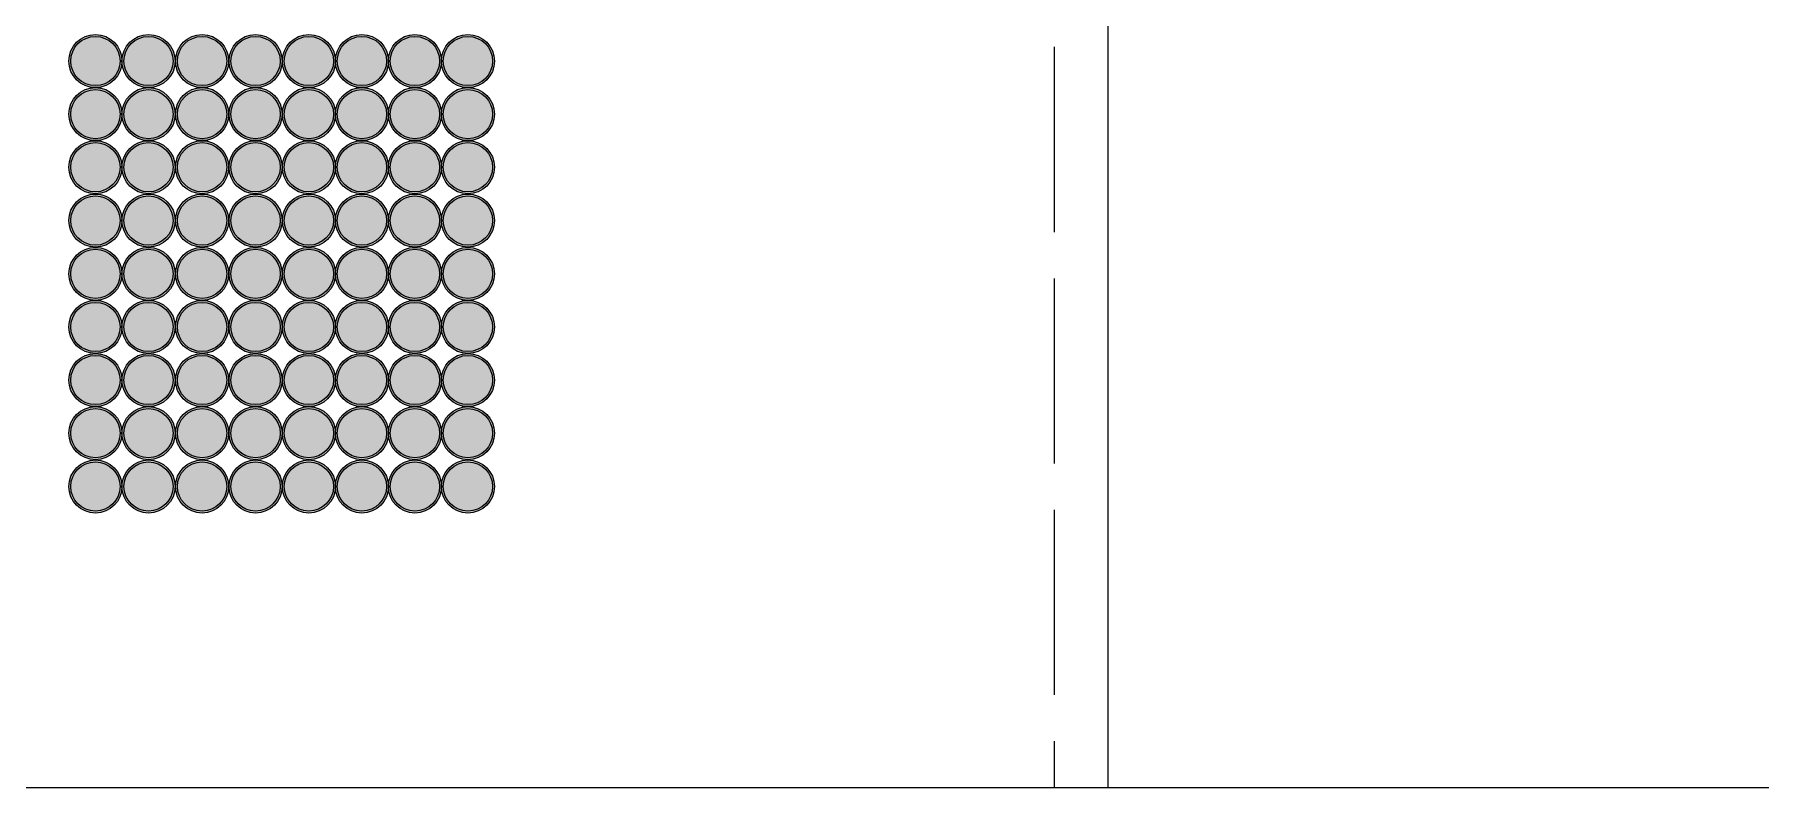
# Model space of a CAD drawing. Header units: inches. Extents: x 2620 to 4317, y 1826 to 2873.
# Drawn here: x 3356.7 to 3468.5, y 2195 to 2243.8 of the extents above; entities that cross this region are included whole.
import ezdxf

# ---------------------------------------------------------------- set-up
doc = ezdxf.new("R2010")
doc.units = ezdxf.units.IN
doc.header["$MEASUREMENT"] = 0
doc.linetypes.add('ACAD_ISO02W100', pattern=[15, 12, -3])

msp = doc.modelspace()

# ---------------------------------------------------------------- hatches: boundary and pattern name
h = msp.add_hatch(color=256)
h.dxf.hatch_style = 1
h.set_gradient(color1=(41, 49, 137), color2=(19, 103, 52), tint=1, name='INVCURVED')
h.paths.add_polyline_path([(3358.91862, 2242.08001, 1), (3362.35862, 2242.08001, 1)])
h.paths.add_polyline_path([(3362.23362, 2242.08001, -1), (3359.04362, 2242.08001, -1)], flags=16)
h = msp.add_hatch(color=256)
h.dxf.hatch_style = 1
h.set_gradient(color1=(242, 103, 34), color2=(248, 153, 30), tint=1)
h.paths.add_polyline_path([(3362.23362, 2242.08001, 1), (3359.04362, 2242.08001, 1)])
h = msp.add_hatch(color=256)
h.dxf.hatch_style = 1
h.set_gradient(color1=(41, 49, 137), color2=(19, 103, 52), tint=1, name='INVCURVED')
h.paths.add_polyline_path([(3362.36235, 2242.08001, 1), (3365.80235, 2242.08001, 1)])
h.paths.add_polyline_path([(3365.67735, 2242.08001, -1), (3362.48735, 2242.08001, -1)], flags=16)
h = msp.add_hatch(color=256)
h.dxf.hatch_style = 1
h.set_gradient(color1=(242, 103, 34), color2=(248, 153, 30), tint=1)
h.paths.add_polyline_path([(3365.67735, 2242.08001, 1), (3362.48735, 2242.08001, 1)])
h = msp.add_hatch(color=256)
h.dxf.hatch_style = 1
h.set_gradient(color1=(41, 49, 137), color2=(19, 103, 52), tint=1, name='INVCURVED')
h.paths.add_polyline_path([(3365.8309, 2242.08001, 1), (3369.2709, 2242.08001, 1)])
h.paths.add_polyline_path([(3369.1459, 2242.08001, -1), (3365.9559, 2242.08001, -1)], flags=16)
h = msp.add_hatch(color=256)
h.dxf.hatch_style = 1
h.set_gradient(color1=(242, 103, 34), color2=(248, 153, 30), tint=1)
h.paths.add_polyline_path([(3369.1459, 2242.08001, 1), (3365.9559, 2242.08001, 1)])
h = msp.add_hatch(color=256)
h.dxf.hatch_style = 1
h.set_gradient(color1=(41, 49, 137), color2=(19, 103, 52), tint=1, name='INVCURVED')
h.paths.add_polyline_path([(3369.29709, 2242.08001, 1), (3372.73709, 2242.08001, 1)])
h.paths.add_polyline_path([(3372.61209, 2242.08001, -1), (3369.42209, 2242.08001, -1)], flags=16)
h = msp.add_hatch(color=256)
h.dxf.hatch_style = 1
h.set_gradient(color1=(242, 103, 34), color2=(248, 153, 30), tint=1)
h.paths.add_polyline_path([(3372.61209, 2242.08001, 1), (3369.42209, 2242.08001, 1)])
h = msp.add_hatch(color=256)
h.dxf.hatch_style = 1
h.set_gradient(color1=(41, 49, 137), color2=(19, 103, 52), tint=1, name='INVCURVED')
h.paths.add_polyline_path([(3372.75103, 2242.08001, 1), (3376.19103, 2242.08001, 1)])
h.paths.add_polyline_path([(3376.06603, 2242.08001, -1), (3372.87603, 2242.08001, -1)], flags=16)
h = msp.add_hatch(color=256)
h.dxf.hatch_style = 1
h.set_gradient(color1=(242, 103, 34), color2=(248, 153, 30), tint=1)
h.paths.add_polyline_path([(3376.06603, 2242.08001, 1), (3372.87603, 2242.08001, 1)])
h = msp.add_hatch(color=256)
h.dxf.hatch_style = 1
h.set_gradient(color1=(41, 49, 137), color2=(19, 103, 52), tint=1, name='INVCURVED')
h.paths.add_polyline_path([(3376.1858, 2242.08001, 1), (3379.6258, 2242.08001, 1)])
h.paths.add_polyline_path([(3379.5008, 2242.08001, -1), (3376.3108, 2242.08001, -1)], flags=16)
h = msp.add_hatch(color=256)
h.dxf.hatch_style = 1
h.set_gradient(color1=(242, 103, 34), color2=(248, 153, 30), tint=1)
h.paths.add_polyline_path([(3379.5008, 2242.08001, 1), (3376.3108, 2242.08001, 1)])
h = msp.add_hatch(color=256)
h.dxf.hatch_style = 1
h.set_gradient(color1=(41, 49, 137), color2=(19, 103, 52), tint=1, name='INVCURVED')
h.paths.add_polyline_path([(3379.62057, 2242.08001, 1), (3383.06057, 2242.08001, 1)])
h.paths.add_polyline_path([(3382.93557, 2242.08001, -1), (3379.74557, 2242.08001, -1)], flags=16)
h = msp.add_hatch(color=256)
h.dxf.hatch_style = 1
h.set_gradient(color1=(242, 103, 34), color2=(248, 153, 30), tint=1)
h.paths.add_polyline_path([(3382.93557, 2242.08001, 1), (3379.74557, 2242.08001, 1)])
h = msp.add_hatch(color=256)
h.dxf.hatch_style = 1
h.set_gradient(color1=(41, 49, 137), color2=(19, 103, 52), tint=1, name='INVCURVED')
h.paths.add_polyline_path([(3383.05515, 2242.08001, 1), (3386.49515, 2242.08001, 1)])
h.paths.add_polyline_path([(3386.37015, 2242.08001, -1), (3383.18015, 2242.08001, -1)], flags=16)
h = msp.add_hatch(color=256)
h.dxf.hatch_style = 1
h.set_gradient(color1=(242, 103, 34), color2=(248, 153, 30), tint=1)
h.paths.add_polyline_path([(3386.37015, 2242.08001, 1), (3383.18015, 2242.08001, 1)])
h = msp.add_hatch(color=256)
h.dxf.hatch_style = 1
h.set_gradient(color1=(41, 49, 137), color2=(19, 103, 52), tint=1, name='INVCURVED')
h.paths.add_polyline_path([(3358.91862, 2238.64107, 1), (3362.35862, 2238.64107, 1)])
h.paths.add_polyline_path([(3362.23362, 2238.64107, -1), (3359.04362, 2238.64107, -1)], flags=16)
h = msp.add_hatch(color=256)
h.dxf.hatch_style = 1
h.set_gradient(color1=(242, 103, 34), color2=(248, 153, 30), tint=1)
h.paths.add_polyline_path([(3362.23362, 2238.64107, 1), (3359.04362, 2238.64107, 1)])
h = msp.add_hatch(color=256)
h.dxf.hatch_style = 1
h.set_gradient(color1=(41, 49, 137), color2=(19, 103, 52), tint=1, name='INVCURVED')
h.paths.add_polyline_path([(3362.36235, 2238.64107, 1), (3365.80235, 2238.64107, 1)])
h.paths.add_polyline_path([(3365.67735, 2238.64107, -1), (3362.48735, 2238.64107, -1)], flags=16)
h = msp.add_hatch(color=256)
h.dxf.hatch_style = 1
h.set_gradient(color1=(242, 103, 34), color2=(248, 153, 30), tint=1)
h.paths.add_polyline_path([(3365.67735, 2238.64107, 1), (3362.48735, 2238.64107, 1)])
h = msp.add_hatch(color=256)
h.dxf.hatch_style = 1
h.set_gradient(color1=(41, 49, 137), color2=(19, 103, 52), tint=1, name='INVCURVED')
h.paths.add_polyline_path([(3365.8309, 2238.64107, 1), (3369.2709, 2238.64107, 1)])
h.paths.add_polyline_path([(3369.1459, 2238.64107, -1), (3365.9559, 2238.64107, -1)], flags=16)
h = msp.add_hatch(color=256)
h.dxf.hatch_style = 1
h.set_gradient(color1=(242, 103, 34), color2=(248, 153, 30), tint=1)
h.paths.add_polyline_path([(3369.1459, 2238.64107, 1), (3365.9559, 2238.64107, 1)])
h = msp.add_hatch(color=256)
h.dxf.hatch_style = 1
h.set_gradient(color1=(41, 49, 137), color2=(19, 103, 52), tint=1, name='INVCURVED')
h.paths.add_polyline_path([(3369.29709, 2238.64107, 1), (3372.73709, 2238.64107, 1)])
h.paths.add_polyline_path([(3372.61209, 2238.64107, -1), (3369.42209, 2238.64107, -1)], flags=16)
h = msp.add_hatch(color=256)
h.dxf.hatch_style = 1
h.set_gradient(color1=(242, 103, 34), color2=(248, 153, 30), tint=1)
h.paths.add_polyline_path([(3372.61209, 2238.64107, 1), (3369.42209, 2238.64107, 1)])
h = msp.add_hatch(color=256)
h.dxf.hatch_style = 1
h.set_gradient(color1=(41, 49, 137), color2=(19, 103, 52), tint=1, name='INVCURVED')
h.paths.add_polyline_path([(3372.75103, 2238.64107, 1), (3376.19103, 2238.64107, 1)])
h.paths.add_polyline_path([(3376.06603, 2238.64107, -1), (3372.87603, 2238.64107, -1)], flags=16)
h = msp.add_hatch(color=256)
h.dxf.hatch_style = 1
h.set_gradient(color1=(242, 103, 34), color2=(248, 153, 30), tint=1)
h.paths.add_polyline_path([(3376.06603, 2238.64107, 1), (3372.87603, 2238.64107, 1)])
h = msp.add_hatch(color=256)
h.dxf.hatch_style = 1
h.set_gradient(color1=(41, 49, 137), color2=(19, 103, 52), tint=1, name='INVCURVED')
h.paths.add_polyline_path([(3376.1858, 2238.64107, 1), (3379.6258, 2238.64107, 1)])
h.paths.add_polyline_path([(3379.5008, 2238.64107, -1), (3376.3108, 2238.64107, -1)], flags=16)
h = msp.add_hatch(color=256)
h.dxf.hatch_style = 1
h.set_gradient(color1=(242, 103, 34), color2=(248, 153, 30), tint=1)
h.paths.add_polyline_path([(3379.5008, 2238.64107, 1), (3376.3108, 2238.64107, 1)])
h = msp.add_hatch(color=256)
h.dxf.hatch_style = 1
h.set_gradient(color1=(41, 49, 137), color2=(19, 103, 52), tint=1, name='INVCURVED')
h.paths.add_polyline_path([(3379.62057, 2238.64107, 1), (3383.06057, 2238.64107, 1)])
h.paths.add_polyline_path([(3382.93557, 2238.64107, -1), (3379.74557, 2238.64107, -1)], flags=16)
h = msp.add_hatch(color=256)
h.dxf.hatch_style = 1
h.set_gradient(color1=(242, 103, 34), color2=(248, 153, 30), tint=1)
h.paths.add_polyline_path([(3382.93557, 2238.64107, 1), (3379.74557, 2238.64107, 1)])
h = msp.add_hatch(color=256)
h.dxf.hatch_style = 1
h.set_gradient(color1=(41, 49, 137), color2=(19, 103, 52), tint=1, name='INVCURVED')
h.paths.add_polyline_path([(3383.05515, 2238.64107, 1), (3386.49515, 2238.64107, 1)])
h.paths.add_polyline_path([(3386.37015, 2238.64107, -1), (3383.18015, 2238.64107, -1)], flags=16)
h = msp.add_hatch(color=256)
h.dxf.hatch_style = 1
h.set_gradient(color1=(242, 103, 34), color2=(248, 153, 30), tint=1)
h.paths.add_polyline_path([(3386.37015, 2238.64107, 1), (3383.18015, 2238.64107, 1)])
h = msp.add_hatch(color=256)
h.dxf.hatch_style = 1
h.set_gradient(color1=(41, 49, 137), color2=(19, 103, 52), tint=1, name='INVCURVED')
h.paths.add_polyline_path([(3358.91862, 2235.19754, 1), (3362.35862, 2235.19754, 1)])
h.paths.add_polyline_path([(3362.23362, 2235.19754, -1), (3359.04362, 2235.19754, -1)], flags=16)
h = msp.add_hatch(color=256)
h.dxf.hatch_style = 1
h.set_gradient(color1=(242, 103, 34), color2=(248, 153, 30), tint=1)
h.paths.add_polyline_path([(3362.23362, 2235.19754, 1), (3359.04362, 2235.19754, 1)])
h = msp.add_hatch(color=256)
h.dxf.hatch_style = 1
h.set_gradient(color1=(41, 49, 137), color2=(19, 103, 52), tint=1, name='INVCURVED')
h.paths.add_polyline_path([(3362.36235, 2235.19754, 1), (3365.80235, 2235.19754, 1)])
h.paths.add_polyline_path([(3365.67735, 2235.19754, -1), (3362.48735, 2235.19754, -1)], flags=16)
h = msp.add_hatch(color=256)
h.dxf.hatch_style = 1
h.set_gradient(color1=(242, 103, 34), color2=(248, 153, 30), tint=1)
h.paths.add_polyline_path([(3365.67735, 2235.19754, 1), (3362.48735, 2235.19754, 1)])
h = msp.add_hatch(color=256)
h.dxf.hatch_style = 1
h.set_gradient(color1=(41, 49, 137), color2=(19, 103, 52), tint=1, name='INVCURVED')
h.paths.add_polyline_path([(3365.8309, 2235.19754, 1), (3369.2709, 2235.19754, 1)])
h.paths.add_polyline_path([(3369.1459, 2235.19754, -1), (3365.9559, 2235.19754, -1)], flags=16)
h = msp.add_hatch(color=256)
h.dxf.hatch_style = 1
h.set_gradient(color1=(242, 103, 34), color2=(248, 153, 30), tint=1)
h.paths.add_polyline_path([(3369.1459, 2235.19754, 1), (3365.9559, 2235.19754, 1)])
h = msp.add_hatch(color=256)
h.dxf.hatch_style = 1
h.set_gradient(color1=(41, 49, 137), color2=(19, 103, 52), tint=1, name='INVCURVED')
h.paths.add_polyline_path([(3369.29709, 2235.19754, 1), (3372.73709, 2235.19754, 1)])
h.paths.add_polyline_path([(3372.61209, 2235.19754, -1), (3369.42209, 2235.19754, -1)], flags=16)
h = msp.add_hatch(color=256)
h.dxf.hatch_style = 1
h.set_gradient(color1=(242, 103, 34), color2=(248, 153, 30), tint=1)
h.paths.add_polyline_path([(3372.61209, 2235.19754, 1), (3369.42209, 2235.19754, 1)])
h = msp.add_hatch(color=256)
h.dxf.hatch_style = 1
h.set_gradient(color1=(41, 49, 137), color2=(19, 103, 52), tint=1, name='INVCURVED')
h.paths.add_polyline_path([(3372.75103, 2235.19754, 1), (3376.19103, 2235.19754, 1)])
h.paths.add_polyline_path([(3376.06603, 2235.19754, -1), (3372.87603, 2235.19754, -1)], flags=16)
h = msp.add_hatch(color=256)
h.dxf.hatch_style = 1
h.set_gradient(color1=(242, 103, 34), color2=(248, 153, 30), tint=1)
h.paths.add_polyline_path([(3376.06603, 2235.19754, 1), (3372.87603, 2235.19754, 1)])
h = msp.add_hatch(color=256)
h.dxf.hatch_style = 1
h.set_gradient(color1=(41, 49, 137), color2=(19, 103, 52), tint=1, name='INVCURVED')
h.paths.add_polyline_path([(3376.1858, 2235.19754, 1), (3379.6258, 2235.19754, 1)])
h.paths.add_polyline_path([(3379.5008, 2235.19754, -1), (3376.3108, 2235.19754, -1)], flags=16)
h = msp.add_hatch(color=256)
h.dxf.hatch_style = 1
h.set_gradient(color1=(242, 103, 34), color2=(248, 153, 30), tint=1)
h.paths.add_polyline_path([(3379.5008, 2235.19754, 1), (3376.3108, 2235.19754, 1)])
h = msp.add_hatch(color=256)
h.dxf.hatch_style = 1
h.set_gradient(color1=(41, 49, 137), color2=(19, 103, 52), tint=1, name='INVCURVED')
h.paths.add_polyline_path([(3379.62057, 2235.19754, 1), (3383.06057, 2235.19754, 1)])
h.paths.add_polyline_path([(3382.93557, 2235.19754, -1), (3379.74557, 2235.19754, -1)], flags=16)
h = msp.add_hatch(color=256)
h.dxf.hatch_style = 1
h.set_gradient(color1=(242, 103, 34), color2=(248, 153, 30), tint=1)
h.paths.add_polyline_path([(3382.93557, 2235.19754, 1), (3379.74557, 2235.19754, 1)])
h = msp.add_hatch(color=256)
h.dxf.hatch_style = 1
h.set_gradient(color1=(41, 49, 137), color2=(19, 103, 52), tint=1, name='INVCURVED')
h.paths.add_polyline_path([(3383.05515, 2235.19754, 1), (3386.49515, 2235.19754, 1)])
h.paths.add_polyline_path([(3386.37015, 2235.19754, -1), (3383.18015, 2235.19754, -1)], flags=16)
h = msp.add_hatch(color=256)
h.dxf.hatch_style = 1
h.set_gradient(color1=(242, 103, 34), color2=(248, 153, 30), tint=1)
h.paths.add_polyline_path([(3386.37015, 2235.19754, 1), (3383.18015, 2235.19754, 1)])
h = msp.add_hatch(color=256)
h.dxf.hatch_style = 1
h.set_gradient(color1=(41, 49, 137), color2=(19, 103, 52), tint=1, name='INVCURVED')
h.paths.add_polyline_path([(3358.91862, 2231.74018, 1), (3362.35862, 2231.74018, 1)])
h.paths.add_polyline_path([(3362.23362, 2231.74018, -1), (3359.04362, 2231.74018, -1)], flags=16)
h = msp.add_hatch(color=256)
h.dxf.hatch_style = 1
h.set_gradient(color1=(242, 103, 34), color2=(248, 153, 30), tint=1)
h.paths.add_polyline_path([(3362.23362, 2231.74018, 1), (3359.04362, 2231.74018, 1)])
h = msp.add_hatch(color=256)
h.dxf.hatch_style = 1
h.set_gradient(color1=(41, 49, 137), color2=(19, 103, 52), tint=1, name='INVCURVED')
h.paths.add_polyline_path([(3362.36235, 2231.74018, 1), (3365.80235, 2231.74018, 1)])
h.paths.add_polyline_path([(3365.67735, 2231.74018, -1), (3362.48735, 2231.74018, -1)], flags=16)
h = msp.add_hatch(color=256)
h.dxf.hatch_style = 1
h.set_gradient(color1=(242, 103, 34), color2=(248, 153, 30), tint=1)
h.paths.add_polyline_path([(3365.67735, 2231.74018, 1), (3362.48735, 2231.74018, 1)])
h = msp.add_hatch(color=256)
h.dxf.hatch_style = 1
h.set_gradient(color1=(41, 49, 137), color2=(19, 103, 52), tint=1, name='INVCURVED')
h.paths.add_polyline_path([(3365.8309, 2231.74018, 1), (3369.2709, 2231.74018, 1)])
h.paths.add_polyline_path([(3369.1459, 2231.74018, -1), (3365.9559, 2231.74018, -1)], flags=16)
h = msp.add_hatch(color=256)
h.dxf.hatch_style = 1
h.set_gradient(color1=(242, 103, 34), color2=(248, 153, 30), tint=1)
h.paths.add_polyline_path([(3369.1459, 2231.74018, 1), (3365.9559, 2231.74018, 1)])
h = msp.add_hatch(color=256)
h.dxf.hatch_style = 1
h.set_gradient(color1=(41, 49, 137), color2=(19, 103, 52), tint=1, name='INVCURVED')
h.paths.add_polyline_path([(3369.29709, 2231.74018, 1), (3372.73709, 2231.74018, 1)])
h.paths.add_polyline_path([(3372.61209, 2231.74018, -1), (3369.42209, 2231.74018, -1)], flags=16)
h = msp.add_hatch(color=256)
h.dxf.hatch_style = 1
h.set_gradient(color1=(242, 103, 34), color2=(248, 153, 30), tint=1)
h.paths.add_polyline_path([(3372.61209, 2231.74018, 1), (3369.42209, 2231.74018, 1)])
h = msp.add_hatch(color=256)
h.dxf.hatch_style = 1
h.set_gradient(color1=(41, 49, 137), color2=(19, 103, 52), tint=1, name='INVCURVED')
h.paths.add_polyline_path([(3372.75103, 2231.74018, 1), (3376.19103, 2231.74018, 1)])
h.paths.add_polyline_path([(3376.06603, 2231.74018, -1), (3372.87603, 2231.74018, -1)], flags=16)
h = msp.add_hatch(color=256)
h.dxf.hatch_style = 1
h.set_gradient(color1=(242, 103, 34), color2=(248, 153, 30), tint=1)
h.paths.add_polyline_path([(3376.06603, 2231.74018, 1), (3372.87603, 2231.74018, 1)])
h = msp.add_hatch(color=256)
h.dxf.hatch_style = 1
h.set_gradient(color1=(41, 49, 137), color2=(19, 103, 52), tint=1, name='INVCURVED')
h.paths.add_polyline_path([(3376.1858, 2231.74018, 1), (3379.6258, 2231.74018, 1)])
h.paths.add_polyline_path([(3379.5008, 2231.74018, -1), (3376.3108, 2231.74018, -1)], flags=16)
h = msp.add_hatch(color=256)
h.dxf.hatch_style = 1
h.set_gradient(color1=(242, 103, 34), color2=(248, 153, 30), tint=1)
h.paths.add_polyline_path([(3379.5008, 2231.74018, 1), (3376.3108, 2231.74018, 1)])
h = msp.add_hatch(color=256)
h.dxf.hatch_style = 1
h.set_gradient(color1=(41, 49, 137), color2=(19, 103, 52), tint=1, name='INVCURVED')
h.paths.add_polyline_path([(3379.62057, 2231.74018, 1), (3383.06057, 2231.74018, 1)])
h.paths.add_polyline_path([(3382.93557, 2231.74018, -1), (3379.74557, 2231.74018, -1)], flags=16)
h = msp.add_hatch(color=256)
h.dxf.hatch_style = 1
h.set_gradient(color1=(242, 103, 34), color2=(248, 153, 30), tint=1)
h.paths.add_polyline_path([(3382.93557, 2231.74018, 1), (3379.74557, 2231.74018, 1)])
h = msp.add_hatch(color=256)
h.dxf.hatch_style = 1
h.set_gradient(color1=(41, 49, 137), color2=(19, 103, 52), tint=1, name='INVCURVED')
h.paths.add_polyline_path([(3383.05515, 2231.74018, 1), (3386.49515, 2231.74018, 1)])
h.paths.add_polyline_path([(3386.37015, 2231.74018, -1), (3383.18015, 2231.74018, -1)], flags=16)
h = msp.add_hatch(color=256)
h.dxf.hatch_style = 1
h.set_gradient(color1=(242, 103, 34), color2=(248, 153, 30), tint=1)
h.paths.add_polyline_path([(3386.37015, 2231.74018, 1), (3383.18015, 2231.74018, 1)])
h = msp.add_hatch(color=256)
h.dxf.hatch_style = 1
h.set_gradient(color1=(41, 49, 137), color2=(19, 103, 52), tint=1, name='INVCURVED')
h.paths.add_polyline_path([(3358.91862, 2228.28591, 1), (3362.35862, 2228.28591, 1)])
h.paths.add_polyline_path([(3362.23362, 2228.28591, -1), (3359.04362, 2228.28591, -1)], flags=16)
h = msp.add_hatch(color=256)
h.dxf.hatch_style = 1
h.set_gradient(color1=(242, 103, 34), color2=(248, 153, 30), tint=1)
h.paths.add_polyline_path([(3362.23362, 2228.28591, 1), (3359.04362, 2228.28591, 1)])
h = msp.add_hatch(color=256)
h.dxf.hatch_style = 1
h.set_gradient(color1=(41, 49, 137), color2=(19, 103, 52), tint=1, name='INVCURVED')
h.paths.add_polyline_path([(3362.36235, 2228.28591, 1), (3365.80235, 2228.28591, 1)])
h.paths.add_polyline_path([(3365.67735, 2228.28591, -1), (3362.48735, 2228.28591, -1)], flags=16)
h = msp.add_hatch(color=256)
h.dxf.hatch_style = 1
h.set_gradient(color1=(242, 103, 34), color2=(248, 153, 30), tint=1)
h.paths.add_polyline_path([(3365.67735, 2228.28591, 1), (3362.48735, 2228.28591, 1)])
h = msp.add_hatch(color=256)
h.dxf.hatch_style = 1
h.set_gradient(color1=(41, 49, 137), color2=(19, 103, 52), tint=1, name='INVCURVED')
h.paths.add_polyline_path([(3365.8309, 2228.28591, 1), (3369.2709, 2228.28591, 1)])
h.paths.add_polyline_path([(3369.1459, 2228.28591, -1), (3365.9559, 2228.28591, -1)], flags=16)
h = msp.add_hatch(color=256)
h.dxf.hatch_style = 1
h.set_gradient(color1=(242, 103, 34), color2=(248, 153, 30), tint=1)
h.paths.add_polyline_path([(3369.1459, 2228.28591, 1), (3365.9559, 2228.28591, 1)])
h = msp.add_hatch(color=256)
h.dxf.hatch_style = 1
h.set_gradient(color1=(41, 49, 137), color2=(19, 103, 52), tint=1, name='INVCURVED')
h.paths.add_polyline_path([(3369.29709, 2228.28591, 1), (3372.73709, 2228.28591, 1)])
h.paths.add_polyline_path([(3372.61209, 2228.28591, -1), (3369.42209, 2228.28591, -1)], flags=16)
h = msp.add_hatch(color=256)
h.dxf.hatch_style = 1
h.set_gradient(color1=(242, 103, 34), color2=(248, 153, 30), tint=1)
h.paths.add_polyline_path([(3372.61209, 2228.28591, 1), (3369.42209, 2228.28591, 1)])
h = msp.add_hatch(color=256)
h.dxf.hatch_style = 1
h.set_gradient(color1=(41, 49, 137), color2=(19, 103, 52), tint=1, name='INVCURVED')
h.paths.add_polyline_path([(3372.75103, 2228.28591, 1), (3376.19103, 2228.28591, 1)])
h.paths.add_polyline_path([(3376.06603, 2228.28591, -1), (3372.87603, 2228.28591, -1)], flags=16)
h = msp.add_hatch(color=256)
h.dxf.hatch_style = 1
h.set_gradient(color1=(242, 103, 34), color2=(248, 153, 30), tint=1)
h.paths.add_polyline_path([(3376.06603, 2228.28591, 1), (3372.87603, 2228.28591, 1)])
h = msp.add_hatch(color=256)
h.dxf.hatch_style = 1
h.set_gradient(color1=(41, 49, 137), color2=(19, 103, 52), tint=1, name='INVCURVED')
h.paths.add_polyline_path([(3376.1858, 2228.28591, 1), (3379.6258, 2228.28591, 1)])
h.paths.add_polyline_path([(3379.5008, 2228.28591, -1), (3376.3108, 2228.28591, -1)], flags=16)
h = msp.add_hatch(color=256)
h.dxf.hatch_style = 1
h.set_gradient(color1=(242, 103, 34), color2=(248, 153, 30), tint=1)
h.paths.add_polyline_path([(3379.5008, 2228.28591, 1), (3376.3108, 2228.28591, 1)])
h = msp.add_hatch(color=256)
h.dxf.hatch_style = 1
h.set_gradient(color1=(41, 49, 137), color2=(19, 103, 52), tint=1, name='INVCURVED')
h.paths.add_polyline_path([(3379.62057, 2228.28591, 1), (3383.06057, 2228.28591, 1)])
h.paths.add_polyline_path([(3382.93557, 2228.28591, -1), (3379.74557, 2228.28591, -1)], flags=16)
h = msp.add_hatch(color=256)
h.dxf.hatch_style = 1
h.set_gradient(color1=(242, 103, 34), color2=(248, 153, 30), tint=1)
h.paths.add_polyline_path([(3382.93557, 2228.28591, 1), (3379.74557, 2228.28591, 1)])
h = msp.add_hatch(color=256)
h.dxf.hatch_style = 1
h.set_gradient(color1=(41, 49, 137), color2=(19, 103, 52), tint=1, name='INVCURVED')
h.paths.add_polyline_path([(3383.05515, 2228.28591, 1), (3386.49515, 2228.28591, 1)])
h.paths.add_polyline_path([(3386.37015, 2228.28591, -1), (3383.18015, 2228.28591, -1)], flags=16)
h = msp.add_hatch(color=256)
h.dxf.hatch_style = 1
h.set_gradient(color1=(242, 103, 34), color2=(248, 153, 30), tint=1)
h.paths.add_polyline_path([(3386.37015, 2228.28591, 1), (3383.18015, 2228.28591, 1)])
h = msp.add_hatch(color=256)
h.dxf.hatch_style = 1
h.set_gradient(color1=(41, 49, 137), color2=(19, 103, 52), tint=1, name='INVCURVED')
h.paths.add_polyline_path([(3358.91862, 2224.84336, 1), (3362.35862, 2224.84336, 1)])
h.paths.add_polyline_path([(3362.23362, 2224.84336, -1), (3359.04362, 2224.84336, -1)], flags=16)
h = msp.add_hatch(color=256)
h.dxf.hatch_style = 1
h.set_gradient(color1=(242, 103, 34), color2=(248, 153, 30), tint=1)
h.paths.add_polyline_path([(3362.23362, 2224.84336, 1), (3359.04362, 2224.84336, 1)])
h = msp.add_hatch(color=256)
h.dxf.hatch_style = 1
h.set_gradient(color1=(41, 49, 137), color2=(19, 103, 52), tint=1, name='INVCURVED')
h.paths.add_polyline_path([(3362.36235, 2224.84336, 1), (3365.80235, 2224.84336, 1)])
h.paths.add_polyline_path([(3365.67735, 2224.84336, -1), (3362.48735, 2224.84336, -1)], flags=16)
h = msp.add_hatch(color=256)
h.dxf.hatch_style = 1
h.set_gradient(color1=(242, 103, 34), color2=(248, 153, 30), tint=1)
h.paths.add_polyline_path([(3365.67735, 2224.84336, 1), (3362.48735, 2224.84336, 1)])
h = msp.add_hatch(color=256)
h.dxf.hatch_style = 1
h.set_gradient(color1=(41, 49, 137), color2=(19, 103, 52), tint=1, name='INVCURVED')
h.paths.add_polyline_path([(3365.8309, 2224.84336, 1), (3369.2709, 2224.84336, 1)])
h.paths.add_polyline_path([(3369.1459, 2224.84336, -1), (3365.9559, 2224.84336, -1)], flags=16)
h = msp.add_hatch(color=256)
h.dxf.hatch_style = 1
h.set_gradient(color1=(242, 103, 34), color2=(248, 153, 30), tint=1)
h.paths.add_polyline_path([(3369.1459, 2224.84336, 1), (3365.9559, 2224.84336, 1)])
h = msp.add_hatch(color=256)
h.dxf.hatch_style = 1
h.set_gradient(color1=(41, 49, 137), color2=(19, 103, 52), tint=1, name='INVCURVED')
h.paths.add_polyline_path([(3369.29709, 2224.84336, 1), (3372.73709, 2224.84336, 1)])
h.paths.add_polyline_path([(3372.61209, 2224.84336, -1), (3369.42209, 2224.84336, -1)], flags=16)
h = msp.add_hatch(color=256)
h.dxf.hatch_style = 1
h.set_gradient(color1=(242, 103, 34), color2=(248, 153, 30), tint=1)
h.paths.add_polyline_path([(3372.61209, 2224.84336, 1), (3369.42209, 2224.84336, 1)])
h = msp.add_hatch(color=256)
h.dxf.hatch_style = 1
h.set_gradient(color1=(41, 49, 137), color2=(19, 103, 52), tint=1, name='INVCURVED')
h.paths.add_polyline_path([(3372.75103, 2224.84336, 1), (3376.19103, 2224.84336, 1)])
h.paths.add_polyline_path([(3376.06603, 2224.84336, -1), (3372.87603, 2224.84336, -1)], flags=16)
h = msp.add_hatch(color=256)
h.dxf.hatch_style = 1
h.set_gradient(color1=(242, 103, 34), color2=(248, 153, 30), tint=1)
h.paths.add_polyline_path([(3376.06603, 2224.84336, 1), (3372.87603, 2224.84336, 1)])
h = msp.add_hatch(color=256)
h.dxf.hatch_style = 1
h.set_gradient(color1=(41, 49, 137), color2=(19, 103, 52), tint=1, name='INVCURVED')
h.paths.add_polyline_path([(3376.1858, 2224.84336, 1), (3379.6258, 2224.84336, 1)])
h.paths.add_polyline_path([(3379.5008, 2224.84336, -1), (3376.3108, 2224.84336, -1)], flags=16)
h = msp.add_hatch(color=256)
h.dxf.hatch_style = 1
h.set_gradient(color1=(242, 103, 34), color2=(248, 153, 30), tint=1)
h.paths.add_polyline_path([(3379.5008, 2224.84336, 1), (3376.3108, 2224.84336, 1)])
h = msp.add_hatch(color=256)
h.dxf.hatch_style = 1
h.set_gradient(color1=(41, 49, 137), color2=(19, 103, 52), tint=1, name='INVCURVED')
h.paths.add_polyline_path([(3379.62057, 2224.84336, 1), (3383.06057, 2224.84336, 1)])
h.paths.add_polyline_path([(3382.93557, 2224.84336, -1), (3379.74557, 2224.84336, -1)], flags=16)
h = msp.add_hatch(color=256)
h.dxf.hatch_style = 1
h.set_gradient(color1=(242, 103, 34), color2=(248, 153, 30), tint=1)
h.paths.add_polyline_path([(3382.93557, 2224.84336, 1), (3379.74557, 2224.84336, 1)])
h = msp.add_hatch(color=256)
h.dxf.hatch_style = 1
h.set_gradient(color1=(41, 49, 137), color2=(19, 103, 52), tint=1, name='INVCURVED')
h.paths.add_polyline_path([(3383.05515, 2224.84336, 1), (3386.49515, 2224.84336, 1)])
h.paths.add_polyline_path([(3386.37015, 2224.84336, -1), (3383.18015, 2224.84336, -1)], flags=16)
h = msp.add_hatch(color=256)
h.dxf.hatch_style = 1
h.set_gradient(color1=(242, 103, 34), color2=(248, 153, 30), tint=1)
h.paths.add_polyline_path([(3386.37015, 2224.84336, 1), (3383.18015, 2224.84336, 1)])
h = msp.add_hatch(color=256)
h.dxf.hatch_style = 1
h.set_gradient(color1=(41, 49, 137), color2=(19, 103, 52), tint=1, name='INVCURVED')
h.paths.add_polyline_path([(3358.91862, 2221.40442, 1), (3362.35862, 2221.40442, 1)])
h.paths.add_polyline_path([(3362.23362, 2221.40442, -1), (3359.04362, 2221.40442, -1)], flags=16)
h = msp.add_hatch(color=256)
h.dxf.hatch_style = 1
h.set_gradient(color1=(242, 103, 34), color2=(248, 153, 30), tint=1)
h.paths.add_polyline_path([(3362.23362, 2221.40442, 1), (3359.04362, 2221.40442, 1)])
h = msp.add_hatch(color=256)
h.dxf.hatch_style = 1
h.set_gradient(color1=(41, 49, 137), color2=(19, 103, 52), tint=1, name='INVCURVED')
h.paths.add_polyline_path([(3362.36235, 2221.40442, 1), (3365.80235, 2221.40442, 1)])
h.paths.add_polyline_path([(3365.67735, 2221.40442, -1), (3362.48735, 2221.40442, -1)], flags=16)
h = msp.add_hatch(color=256)
h.dxf.hatch_style = 1
h.set_gradient(color1=(242, 103, 34), color2=(248, 153, 30), tint=1)
h.paths.add_polyline_path([(3365.67735, 2221.40442, 1), (3362.48735, 2221.40442, 1)])
h = msp.add_hatch(color=256)
h.dxf.hatch_style = 1
h.set_gradient(color1=(41, 49, 137), color2=(19, 103, 52), tint=1, name='INVCURVED')
h.paths.add_polyline_path([(3365.8309, 2221.40442, 1), (3369.2709, 2221.40442, 1)])
h.paths.add_polyline_path([(3369.1459, 2221.40442, -1), (3365.9559, 2221.40442, -1)], flags=16)
h = msp.add_hatch(color=256)
h.dxf.hatch_style = 1
h.set_gradient(color1=(242, 103, 34), color2=(248, 153, 30), tint=1)
h.paths.add_polyline_path([(3369.1459, 2221.40442, 1), (3365.9559, 2221.40442, 1)])
h = msp.add_hatch(color=256)
h.dxf.hatch_style = 1
h.set_gradient(color1=(41, 49, 137), color2=(19, 103, 52), tint=1, name='INVCURVED')
h.paths.add_polyline_path([(3369.29709, 2221.40442, 1), (3372.73709, 2221.40442, 1)])
h.paths.add_polyline_path([(3372.61209, 2221.40442, -1), (3369.42209, 2221.40442, -1)], flags=16)
h = msp.add_hatch(color=256)
h.dxf.hatch_style = 1
h.set_gradient(color1=(242, 103, 34), color2=(248, 153, 30), tint=1)
h.paths.add_polyline_path([(3372.61209, 2221.40442, 1), (3369.42209, 2221.40442, 1)])
h = msp.add_hatch(color=256)
h.dxf.hatch_style = 1
h.set_gradient(color1=(41, 49, 137), color2=(19, 103, 52), tint=1, name='INVCURVED')
h.paths.add_polyline_path([(3372.75103, 2221.40442, 1), (3376.19103, 2221.40442, 1)])
h.paths.add_polyline_path([(3376.06603, 2221.40442, -1), (3372.87603, 2221.40442, -1)], flags=16)
h = msp.add_hatch(color=256)
h.dxf.hatch_style = 1
h.set_gradient(color1=(242, 103, 34), color2=(248, 153, 30), tint=1)
h.paths.add_polyline_path([(3376.06603, 2221.40442, 1), (3372.87603, 2221.40442, 1)])
h = msp.add_hatch(color=256)
h.dxf.hatch_style = 1
h.set_gradient(color1=(41, 49, 137), color2=(19, 103, 52), tint=1, name='INVCURVED')
h.paths.add_polyline_path([(3376.1858, 2221.40442, 1), (3379.6258, 2221.40442, 1)])
h.paths.add_polyline_path([(3379.5008, 2221.40442, -1), (3376.3108, 2221.40442, -1)], flags=16)
h = msp.add_hatch(color=256)
h.dxf.hatch_style = 1
h.set_gradient(color1=(242, 103, 34), color2=(248, 153, 30), tint=1)
h.paths.add_polyline_path([(3379.5008, 2221.40442, 1), (3376.3108, 2221.40442, 1)])
h = msp.add_hatch(color=256)
h.dxf.hatch_style = 1
h.set_gradient(color1=(41, 49, 137), color2=(19, 103, 52), tint=1, name='INVCURVED')
h.paths.add_polyline_path([(3379.62057, 2221.40442, 1), (3383.06057, 2221.40442, 1)])
h.paths.add_polyline_path([(3382.93557, 2221.40442, -1), (3379.74557, 2221.40442, -1)], flags=16)
h = msp.add_hatch(color=256)
h.dxf.hatch_style = 1
h.set_gradient(color1=(242, 103, 34), color2=(248, 153, 30), tint=1)
h.paths.add_polyline_path([(3382.93557, 2221.40442, 1), (3379.74557, 2221.40442, 1)])
h = msp.add_hatch(color=256)
h.dxf.hatch_style = 1
h.set_gradient(color1=(41, 49, 137), color2=(19, 103, 52), tint=1, name='INVCURVED')
h.paths.add_polyline_path([(3383.05515, 2221.40442, 1), (3386.49515, 2221.40442, 1)])
h.paths.add_polyline_path([(3386.37015, 2221.40442, -1), (3383.18015, 2221.40442, -1)], flags=16)
h = msp.add_hatch(color=256)
h.dxf.hatch_style = 1
h.set_gradient(color1=(242, 103, 34), color2=(248, 153, 30), tint=1)
h.paths.add_polyline_path([(3386.37015, 2221.40442, 1), (3383.18015, 2221.40442, 1)])
h = msp.add_hatch(color=256)
h.dxf.hatch_style = 1
h.set_gradient(color1=(41, 49, 137), color2=(19, 103, 52), tint=1, name='INVCURVED')
h.paths.add_polyline_path([(3358.91862, 2217.96089, 1), (3362.35862, 2217.96089, 1)])
h.paths.add_polyline_path([(3362.23362, 2217.96089, -1), (3359.04362, 2217.96089, -1)], flags=16)
h = msp.add_hatch(color=256)
h.dxf.hatch_style = 1
h.set_gradient(color1=(41, 49, 137), color2=(19, 103, 52), tint=1, name='INVCURVED')
h.paths.add_polyline_path([(3362.36235, 2217.96089, 1), (3365.80235, 2217.96089, 1)])
h.paths.add_polyline_path([(3365.67735, 2217.96089, -1), (3362.48735, 2217.96089, -1)], flags=16)
h = msp.add_hatch(color=256)
h.dxf.hatch_style = 1
h.set_gradient(color1=(41, 49, 137), color2=(19, 103, 52), tint=1, name='INVCURVED')
h.paths.add_polyline_path([(3365.8309, 2217.96089, 1), (3369.2709, 2217.96089, 1)])
h.paths.add_polyline_path([(3369.1459, 2217.96089, -1), (3365.9559, 2217.96089, -1)], flags=16)
h = msp.add_hatch(color=256)
h.dxf.hatch_style = 1
h.set_gradient(color1=(41, 49, 137), color2=(19, 103, 52), tint=1, name='INVCURVED')
h.paths.add_polyline_path([(3369.29709, 2217.96089, 1), (3372.73709, 2217.96089, 1)])
h.paths.add_polyline_path([(3372.61209, 2217.96089, -1), (3369.42209, 2217.96089, -1)], flags=16)
h = msp.add_hatch(color=256)
h.dxf.hatch_style = 1
h.set_gradient(color1=(41, 49, 137), color2=(19, 103, 52), tint=1, name='INVCURVED')
h.paths.add_polyline_path([(3372.75103, 2217.96089, 1), (3376.19103, 2217.96089, 1)])
h.paths.add_polyline_path([(3376.06603, 2217.96089, -1), (3372.87603, 2217.96089, -1)], flags=16)
h = msp.add_hatch(color=256)
h.dxf.hatch_style = 1
h.set_gradient(color1=(41, 49, 137), color2=(19, 103, 52), tint=1, name='INVCURVED')
h.paths.add_polyline_path([(3376.1858, 2217.96089, 1), (3379.6258, 2217.96089, 1)])
h.paths.add_polyline_path([(3379.5008, 2217.96089, -1), (3376.3108, 2217.96089, -1)], flags=16)
h = msp.add_hatch(color=256)
h.dxf.hatch_style = 1
h.set_gradient(color1=(41, 49, 137), color2=(19, 103, 52), tint=1, name='INVCURVED')
h.paths.add_polyline_path([(3379.62057, 2217.96089, 1), (3383.06057, 2217.96089, 1)])
h.paths.add_polyline_path([(3382.93557, 2217.96089, -1), (3379.74557, 2217.96089, -1)], flags=16)
h = msp.add_hatch(color=256)
h.dxf.hatch_style = 1
h.set_gradient(color1=(41, 49, 137), color2=(19, 103, 52), tint=1, name='INVCURVED')
h.paths.add_polyline_path([(3383.05515, 2217.96089, 1), (3386.49515, 2217.96089, 1)])
h.paths.add_polyline_path([(3386.37015, 2217.96089, -1), (3383.18015, 2217.96089, -1)], flags=16)
h = msp.add_hatch(color=256)
h.dxf.hatch_style = 1
h.set_gradient(color1=(242, 103, 34), color2=(248, 153, 30), tint=1)
h.paths.add_polyline_path([(3362.23362, 2217.96089, 1), (3359.04362, 2217.96089, 1)])
h = msp.add_hatch(color=256)
h.dxf.hatch_style = 1
h.set_gradient(color1=(242, 103, 34), color2=(248, 153, 30), tint=1)
h.paths.add_polyline_path([(3365.67735, 2217.96089, 1), (3362.48735, 2217.96089, 1)])
h = msp.add_hatch(color=256)
h.dxf.hatch_style = 1
h.set_gradient(color1=(242, 103, 34), color2=(248, 153, 30), tint=1)
h.paths.add_polyline_path([(3369.1459, 2217.96089, 1), (3365.9559, 2217.96089, 1)])
h = msp.add_hatch(color=256)
h.dxf.hatch_style = 1
h.set_gradient(color1=(242, 103, 34), color2=(248, 153, 30), tint=1)
h.paths.add_polyline_path([(3372.61209, 2217.96089, 1), (3369.42209, 2217.96089, 1)])
h = msp.add_hatch(color=256)
h.dxf.hatch_style = 1
h.set_gradient(color1=(242, 103, 34), color2=(248, 153, 30), tint=1)
h.paths.add_polyline_path([(3376.06603, 2217.96089, 1), (3372.87603, 2217.96089, 1)])
h = msp.add_hatch(color=256)
h.dxf.hatch_style = 1
h.set_gradient(color1=(242, 103, 34), color2=(248, 153, 30), tint=1)
h.paths.add_polyline_path([(3379.5008, 2217.96089, 1), (3376.3108, 2217.96089, 1)])
h = msp.add_hatch(color=256)
h.dxf.hatch_style = 1
h.set_gradient(color1=(242, 103, 34), color2=(248, 153, 30), tint=1)
h.paths.add_polyline_path([(3382.93557, 2217.96089, 1), (3379.74557, 2217.96089, 1)])
h = msp.add_hatch(color=256)
h.dxf.hatch_style = 1
h.set_gradient(color1=(242, 103, 34), color2=(248, 153, 30), tint=1)
h.paths.add_polyline_path([(3386.37015, 2217.96089, 1), (3383.18015, 2217.96089, 1)])
h = msp.add_hatch(color=256)
h.dxf.hatch_style = 1
h.set_gradient(color1=(41, 49, 137), color2=(19, 103, 52), tint=1, name='INVCURVED')
h.paths.add_polyline_path([(3358.91862, 2214.50353, 1), (3362.35862, 2214.50353, 1)])
h.paths.add_polyline_path([(3362.23362, 2214.50353, -1), (3359.04362, 2214.50353, -1)], flags=16)
h = msp.add_hatch(color=256)
h.dxf.hatch_style = 1
h.set_gradient(color1=(242, 103, 34), color2=(248, 153, 30), tint=1)
h.paths.add_polyline_path([(3362.23362, 2214.50353, 1), (3359.04362, 2214.50353, 1)])
h = msp.add_hatch(color=256)
h.dxf.hatch_style = 1
h.set_gradient(color1=(41, 49, 137), color2=(19, 103, 52), tint=1, name='INVCURVED')
h.paths.add_polyline_path([(3362.36235, 2214.50353, 1), (3365.80235, 2214.50353, 1)])
h.paths.add_polyline_path([(3365.67735, 2214.50353, -1), (3362.48735, 2214.50353, -1)], flags=16)
h = msp.add_hatch(color=256)
h.dxf.hatch_style = 1
h.set_gradient(color1=(242, 103, 34), color2=(248, 153, 30), tint=1)
h.paths.add_polyline_path([(3365.67735, 2214.50353, 1), (3362.48735, 2214.50353, 1)])
h = msp.add_hatch(color=256)
h.dxf.hatch_style = 1
h.set_gradient(color1=(41, 49, 137), color2=(19, 103, 52), tint=1, name='INVCURVED')
h.paths.add_polyline_path([(3365.8309, 2214.50353, 1), (3369.2709, 2214.50353, 1)])
h.paths.add_polyline_path([(3369.1459, 2214.50353, -1), (3365.9559, 2214.50353, -1)], flags=16)
h = msp.add_hatch(color=256)
h.dxf.hatch_style = 1
h.set_gradient(color1=(242, 103, 34), color2=(248, 153, 30), tint=1)
h.paths.add_polyline_path([(3369.1459, 2214.50353, 1), (3365.9559, 2214.50353, 1)])
h = msp.add_hatch(color=256)
h.dxf.hatch_style = 1
h.set_gradient(color1=(41, 49, 137), color2=(19, 103, 52), tint=1, name='INVCURVED')
h.paths.add_polyline_path([(3369.29709, 2214.50353, 1), (3372.73709, 2214.50353, 1)])
h.paths.add_polyline_path([(3372.61209, 2214.50353, -1), (3369.42209, 2214.50353, -1)], flags=16)
h = msp.add_hatch(color=256)
h.dxf.hatch_style = 1
h.set_gradient(color1=(242, 103, 34), color2=(248, 153, 30), tint=1)
h.paths.add_polyline_path([(3372.61209, 2214.50353, 1), (3369.42209, 2214.50353, 1)])
h = msp.add_hatch(color=256)
h.dxf.hatch_style = 1
h.set_gradient(color1=(41, 49, 137), color2=(19, 103, 52), tint=1, name='INVCURVED')
h.paths.add_polyline_path([(3372.75103, 2214.50353, 1), (3376.19103, 2214.50353, 1)])
h.paths.add_polyline_path([(3376.06603, 2214.50353, -1), (3372.87603, 2214.50353, -1)], flags=16)
h = msp.add_hatch(color=256)
h.dxf.hatch_style = 1
h.set_gradient(color1=(242, 103, 34), color2=(248, 153, 30), tint=1)
h.paths.add_polyline_path([(3376.06603, 2214.50353, 1), (3372.87603, 2214.50353, 1)])
h = msp.add_hatch(color=256)
h.dxf.hatch_style = 1
h.set_gradient(color1=(41, 49, 137), color2=(19, 103, 52), tint=1, name='INVCURVED')
h.paths.add_polyline_path([(3376.1858, 2214.50353, 1), (3379.6258, 2214.50353, 1)])
h.paths.add_polyline_path([(3379.5008, 2214.50353, -1), (3376.3108, 2214.50353, -1)], flags=16)
h = msp.add_hatch(color=256)
h.dxf.hatch_style = 1
h.set_gradient(color1=(242, 103, 34), color2=(248, 153, 30), tint=1)
h.paths.add_polyline_path([(3379.5008, 2214.50353, 1), (3376.3108, 2214.50353, 1)])
h = msp.add_hatch(color=256)
h.dxf.hatch_style = 1
h.set_gradient(color1=(41, 49, 137), color2=(19, 103, 52), tint=1, name='INVCURVED')
h.paths.add_polyline_path([(3379.62057, 2214.50353, 1), (3383.06057, 2214.50353, 1)])
h.paths.add_polyline_path([(3382.93557, 2214.50353, -1), (3379.74557, 2214.50353, -1)], flags=16)
h = msp.add_hatch(color=256)
h.dxf.hatch_style = 1
h.set_gradient(color1=(242, 103, 34), color2=(248, 153, 30), tint=1)
h.paths.add_polyline_path([(3382.93557, 2214.50353, 1), (3379.74557, 2214.50353, 1)])
h = msp.add_hatch(color=256)
h.dxf.hatch_style = 1
h.set_gradient(color1=(41, 49, 137), color2=(19, 103, 52), tint=1, name='INVCURVED')
h.paths.add_polyline_path([(3383.05515, 2214.50353, 1), (3386.49515, 2214.50353, 1)])
h.paths.add_polyline_path([(3386.37015, 2214.50353, -1), (3383.18015, 2214.50353, -1)], flags=16)
h = msp.add_hatch(color=256)
h.dxf.hatch_style = 1
h.set_gradient(color1=(242, 103, 34), color2=(248, 153, 30), tint=1)
h.paths.add_polyline_path([(3386.37015, 2214.50353, 1), (3383.18015, 2214.50353, 1)])

# ---------------------------------------------------------------- linework, layer by layer
at = {"linetype": 'ACAD_ISO02W100'}
msp.add_line((3422.74991, 2662.99441), (3422.74991, 2194.99441), dxfattribs=at)
for p, q in [((3426.24991, 2194.99441), (3426.24991, 2662.99441)), ((3426.24991, 2194.99441), (3426.24991, 2250.07441)), ((2996.24991, 2194.99441), (4066.24991, 2194.99441)), ((3206.24991, 2194.99441), (3426.24991, 2194.99441))]:
    msp.add_line(p, q)
for centre, radius in [((3360.63862, 2242.08001), 1.72), ((3360.63862, 2242.08001), 1.595), ((3364.08235, 2242.08001), 1.72), ((3364.08235, 2242.08001), 1.595), ((3367.5509, 2242.08001), 1.72), ((3367.5509, 2242.08001), 1.595), ((3371.01709, 2242.08001), 1.72), ((3371.01709, 2242.08001), 1.595), ((3374.47103, 2242.08001), 1.72), ((3374.47103, 2242.08001), 1.595), ((3377.9058, 2242.08001), 1.72), ((3377.9058, 2242.08001), 1.595), ((3381.34057, 2242.08001), 1.72), ((3381.34057, 2242.08001), 1.595), ((3384.77515, 2242.08001), 1.72), ((3384.77515, 2242.08001), 1.595), ((3360.63862, 2238.64107), 1.72), ((3360.63862, 2238.64107), 1.595), ((3364.08235, 2238.64107), 1.72), ((3364.08235, 2238.64107), 1.595), ((3367.5509, 2238.64107), 1.72), ((3367.5509, 2238.64107), 1.595), ((3371.01709, 2238.64107), 1.72), ((3371.01709, 2238.64107), 1.595), ((3374.47103, 2238.64107), 1.72), ((3374.47103, 2238.64107), 1.595), ((3377.9058, 2238.64107), 1.72), ((3377.9058, 2238.64107), 1.595), ((3381.34057, 2238.64107), 1.72), ((3381.34057, 2238.64107), 1.595), ((3384.77515, 2238.64107), 1.72), ((3384.77515, 2238.64107), 1.595), ((3360.63862, 2235.19754), 1.72), ((3360.63862, 2235.19754), 1.595), ((3364.08235, 2235.19754), 1.72), ((3364.08235, 2235.19754), 1.595), ((3367.5509, 2235.19754), 1.72), ((3367.5509, 2235.19754), 1.595), ((3371.01709, 2235.19754), 1.72), ((3371.01709, 2235.19754), 1.595), ((3374.47103, 2235.19754), 1.72), ((3374.47103, 2235.19754), 1.595), ((3377.9058, 2235.19754), 1.72), ((3377.9058, 2235.19754), 1.595), ((3381.34057, 2235.19754), 1.72), ((3381.34057, 2235.19754), 1.595), ((3384.77515, 2235.19754), 1.72), ((3384.77515, 2235.19754), 1.595), ((3360.63862, 2231.74018), 1.72), ((3360.63862, 2231.74018), 1.595), ((3364.08235, 2231.74018), 1.72), ((3364.08235, 2231.74018), 1.595), ((3367.5509, 2231.74018), 1.72), ((3367.5509, 2231.74018), 1.595), ((3371.01709, 2231.74018), 1.72), ((3371.01709, 2231.74018), 1.595), ((3374.47103, 2231.74018), 1.72), ((3374.47103, 2231.74018), 1.595), ((3377.9058, 2231.74018), 1.72), ((3377.9058, 2231.74018), 1.595), ((3381.34057, 2231.74018), 1.72), ((3381.34057, 2231.74018), 1.595), ((3384.77515, 2231.74018), 1.72), ((3384.77515, 2231.74018), 1.595), ((3360.63862, 2228.28591), 1.72), ((3360.63862, 2228.28591), 1.595), ((3364.08235, 2228.28591), 1.72), ((3364.08235, 2228.28591), 1.595), ((3367.5509, 2228.28591), 1.72), ((3367.5509, 2228.28591), 1.595), ((3371.01709, 2228.28591), 1.72), ((3371.01709, 2228.28591), 1.595), ((3374.47103, 2228.28591), 1.72), ((3374.47103, 2228.28591), 1.595), ((3377.9058, 2228.28591), 1.72), ((3377.9058, 2228.28591), 1.595), ((3381.34057, 2228.28591), 1.72), ((3381.34057, 2228.28591), 1.595), ((3384.77515, 2228.28591), 1.72), ((3384.77515, 2228.28591), 1.595), ((3360.63862, 2224.84336), 1.72), ((3360.63862, 2224.84336), 1.595), ((3364.08235, 2224.84336), 1.72), ((3364.08235, 2224.84336), 1.595), ((3367.5509, 2224.84336), 1.72), ((3367.5509, 2224.84336), 1.595), ((3371.01709, 2224.84336), 1.72), ((3371.01709, 2224.84336), 1.595), ((3374.47103, 2224.84336), 1.72), ((3374.47103, 2224.84336), 1.595), ((3377.9058, 2224.84336), 1.72), ((3377.9058, 2224.84336), 1.595), ((3381.34057, 2224.84336), 1.72), ((3381.34057, 2224.84336), 1.595), ((3384.77515, 2224.84336), 1.72), ((3384.77515, 2224.84336), 1.595), ((3360.63862, 2221.40442), 1.72), ((3360.63862, 2221.40442), 1.595), ((3364.08235, 2221.40442), 1.72), ((3364.08235, 2221.40442), 1.595), ((3367.5509, 2221.40442), 1.72), ((3367.5509, 2221.40442), 1.595), ((3371.01709, 2221.40442), 1.72), ((3371.01709, 2221.40442), 1.595), ((3374.47103, 2221.40442), 1.72), ((3374.47103, 2221.40442), 1.595), ((3377.9058, 2221.40442), 1.72), ((3377.9058, 2221.40442), 1.595), ((3381.34057, 2221.40442), 1.72), ((3381.34057, 2221.40442), 1.595), ((3384.77515, 2221.40442), 1.72), ((3384.77515, 2221.40442), 1.595), ((3360.63862, 2217.96089), 1.72), ((3364.08235, 2217.96089), 1.72), ((3367.5509, 2217.96089), 1.72), ((3371.01709, 2217.96089), 1.72), ((3374.47103, 2217.96089), 1.72), ((3377.9058, 2217.96089), 1.72), ((3381.34057, 2217.96089), 1.72), ((3384.77515, 2217.96089), 1.72), ((3360.63862, 2217.96089), 1.595), ((3364.08235, 2217.96089), 1.595), ((3367.5509, 2217.96089), 1.595), ((3371.01709, 2217.96089), 1.595), ((3374.47103, 2217.96089), 1.595), ((3377.9058, 2217.96089), 1.595), ((3381.34057, 2217.96089), 1.595), ((3384.77515, 2217.96089), 1.595), ((3360.63862, 2214.50353), 1.72), ((3360.63862, 2214.50353), 1.595), ((3364.08235, 2214.50353), 1.72), ((3364.08235, 2214.50353), 1.595), ((3367.5509, 2214.50353), 1.72), ((3367.5509, 2214.50353), 1.595), ((3371.01709, 2214.50353), 1.72), ((3371.01709, 2214.50353), 1.595), ((3374.47103, 2214.50353), 1.72), ((3374.47103, 2214.50353), 1.595), ((3377.9058, 2214.50353), 1.72), ((3377.9058, 2214.50353), 1.595), ((3381.34057, 2214.50353), 1.72), ((3381.34057, 2214.50353), 1.595), ((3384.77515, 2214.50353), 1.72), ((3384.77515, 2214.50353), 1.595)]:
    msp.add_circle(centre, radius)

doc.saveas('drawing.dxf')
